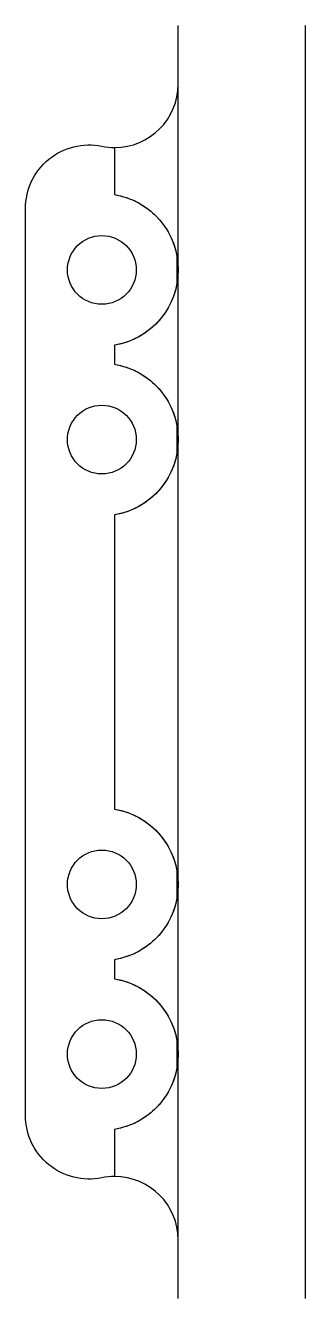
# Model space of a CAD drawing. Header units: millimetres. Extents: x -356.1 to -345.1, y 225.5 to 275.5.
import ezdxf

# ---------------------------------------------------------------- set-up
doc = ezdxf.new("R2010")
doc.units = ezdxf.units.MM
doc.layers.get('0').update_dxf_attribs({"linetype": 'CONTINUOUS'})

msp = doc.modelspace()

# ---------------------------------------------------------------- linework, layer by layer
for p, q in [((-350.06, 225.527), (-350.06, 275.527)), ((-345.06, 225.527), (-345.06, 275.527)), ((-350.06, 227.821), (-350.06, 273.233)), ((-352.56, 270.733), (-352.56, 268.885)), ((-350.11, 266.476), (-350.11, 265.379)), ((-352.56, 262.969), (-352.56, 262.222)), ((-350.11, 259.812), (-350.11, 258.715)), ((-352.56, 256.306), (-352.56, 244.749)), ((-350.11, 242.339), (-350.11, 241.243)), ((-352.56, 238.833), (-352.56, 238.085)), ((-350.11, 235.676), (-350.11, 234.579)), ((-352.56, 232.169), (-352.56, 230.321))]:
    msp.add_line(p, q)
msp.add_lwpolyline([(-352.56, 256.306), (-352.56, 244.749, -0.845154), (-352.56, 238.833), (-352.56, 238.085, -0.845154), (-352.56, 232.169), (-352.56, 230.321, 0.050382), (-353.06, 230.271, -0.474498), (-356.06, 232.72), (-356.06, 268.334, -0.474498), (-353.06, 270.784, 0.050382), (-352.56, 270.733), (-352.56, 268.885, -0.845154), (-352.56, 262.969), (-352.56, 262.222, -0.845154)], format="xyb", close=True)
for centre in [(-353.06, 265.927), (-353.06, 259.264), (-353.06, 241.791), (-353.06, 235.127)]:
    msp.add_circle(centre, 1.35)
for centre, start, end in [((-352.56, 273.233), -90, 0), ((-352.56, 227.821), 0, 90)]:
    msp.add_arc(centre, 2.5, start, end)
for points, knots in [([(-352.56, 268.885), (-352.242, 268.832), (-351.921, 268.721), (-351.354, 268.416), (-351.107, 268.221), (-350.631, 267.734), (-350.41, 267.387), (-350.197, 266.843), (-350.144, 266.659), (-350.11, 266.476)], [1.2583947, 1.2583947, 1.2583947, 1.2583947, 1.3551256, 1.3551256, 1.4518566, 1.4518566, 1.5944957, 1.5944957, 1.6651864, 1.6651864, 1.6651864, 1.6651864]), ([(-350.11, 265.379), (-350.144, 265.196), (-350.197, 265.012), (-350.41, 264.467), (-350.631, 264.12), (-351.107, 263.633), (-351.354, 263.439), (-351.921, 263.133), (-352.242, 263.023), (-352.56, 262.969)], [0.0719484, 0.0719484, 0.0719484, 0.0719484, 0.1426391, 0.1426391, 0.2852782, 0.2852782, 0.3820091, 0.3820091, 0.47874, 0.47874, 0.47874, 0.47874]), ([(-352.56, 262.222), (-352.242, 262.168), (-351.921, 262.058), (-351.354, 261.752), (-351.107, 261.558), (-350.631, 261.071), (-350.41, 260.724), (-350.197, 260.179), (-350.144, 259.995), (-350.11, 259.812)], [1.2583947, 1.2583947, 1.2583947, 1.2583947, 1.3551256, 1.3551256, 1.4518566, 1.4518566, 1.5944957, 1.5944957, 1.6651864, 1.6651864, 1.6651864, 1.6651864]), ([(-350.11, 258.715), (-350.144, 258.532), (-350.197, 258.348), (-350.41, 257.804), (-350.631, 257.457), (-351.107, 256.97), (-351.354, 256.775), (-351.921, 256.47), (-352.242, 256.359), (-352.56, 256.306)], [0.0719484, 0.0719484, 0.0719484, 0.0719484, 0.1426391, 0.1426391, 0.2852782, 0.2852782, 0.3820091, 0.3820091, 0.47874, 0.47874, 0.47874, 0.47874]), ([(-352.56, 244.749), (-352.242, 244.695), (-351.921, 244.585), (-351.354, 244.28), (-351.107, 244.085), (-350.631, 243.598), (-350.41, 243.251), (-350.197, 242.707), (-350.144, 242.522), (-350.11, 242.339)], [1.2583947, 1.2583947, 1.2583947, 1.2583947, 1.3551256, 1.3551256, 1.4518566, 1.4518566, 1.5944957, 1.5944957, 1.6651864, 1.6651864, 1.6651864, 1.6651864]), ([(-350.11, 241.243), (-350.144, 241.06), (-350.197, 240.875), (-350.41, 240.331), (-350.631, 239.984), (-351.107, 239.497), (-351.354, 239.303), (-351.921, 238.997), (-352.242, 238.887), (-352.56, 238.833)], [0.0719484, 0.0719484, 0.0719484, 0.0719484, 0.1426391, 0.1426391, 0.2852782, 0.2852782, 0.3820091, 0.3820091, 0.47874, 0.47874, 0.47874, 0.47874]), ([(-352.56, 238.085), (-352.242, 238.032), (-351.921, 237.921), (-351.354, 237.616), (-351.107, 237.421), (-350.631, 236.934), (-350.41, 236.587), (-350.197, 236.043), (-350.144, 235.859), (-350.11, 235.676)], [1.2583947, 1.2583947, 1.2583947, 1.2583947, 1.3551256, 1.3551256, 1.4518566, 1.4518566, 1.5944957, 1.5944957, 1.6651864, 1.6651864, 1.6651864, 1.6651864]), ([(-350.11, 234.579), (-350.144, 234.396), (-350.197, 234.212), (-350.41, 233.667), (-350.631, 233.32), (-351.107, 232.833), (-351.354, 232.639), (-351.921, 232.333), (-352.242, 232.223), (-352.56, 232.169)], [0.0719484, 0.0719484, 0.0719484, 0.0719484, 0.1426391, 0.1426391, 0.2852782, 0.2852782, 0.3820091, 0.3820091, 0.47874, 0.47874, 0.47874, 0.47874])]:
    msp.add_open_spline(points, degree=3, knots=knots)

doc.saveas('drawing.dxf')
